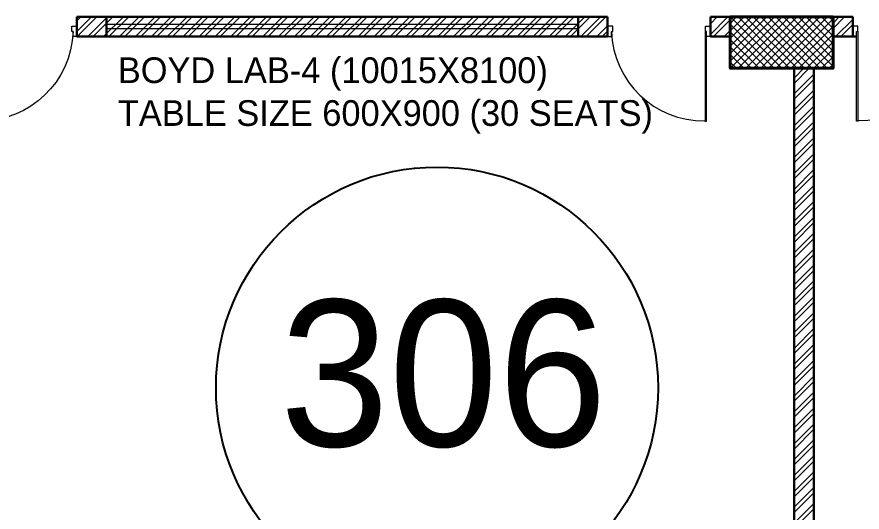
# Model space of a CAD drawing. Header units: millimetres. Extents: x 8275 to 147087, y -297470 to -191881.
# Drawn here: x 97615 to 107476, y -283846 to -278065 of the extents above; entities that cross this region are included whole.
import ezdxf

# ---------------------------------------------------------------- set-up
doc = ezdxf.new("R2010")
doc.units = ezdxf.units.MM
doc.header["$LTSCALE"] = 250
doc.header["$MEASUREMENT"] = 0
for name, color, linetype, lineweight in [('25MM COND', 5, 'Continuous', 18), ('col', 6, 'Continuous', 40), ('door', 35, 'Continuous', 13), ('ele', 51, 'Continuous', 18), ('hatch', 9, 'Continuous', 0), ('text', 7, 'Continuous', 9), ('wall', 1, 'Continuous', 30)]:
    doc.layers.add(name, color=color, linetype=linetype, lineweight=lineweight)
doc.layers.add('FUR', color=140, linetype='Continuous')
doc.styles.get("Standard").update_dxf_attribs({"font": 'GOTHIC.TTF', "height": 100})
pattern_1 = [(45, (-6686.72, -319015.28), (-92.80777, 92.80777), []), (45, (-6624.85, -319015.28), (-92.80777, 92.80777), [])]

# ---------------------------------------------------------------- blocks, each defined once
blk = doc.blocks.new('A$C75BC0A19')
at = {"layer": 'hatch'}
h = blk.add_hatch(dxfattribs=at)
h.set_pattern_fill('ANSI37', color=256, scale=500, angle=-90)
h.set_pattern_definition([(315, (31774.195, 3859843.345), (44.1941738, 44.1941738), []), (45, (31774.195, 3859843.345), (-44.1941738, 44.1941738), [])])
h.paths.add_polyline_path([(-32609.1, 17316.3), (-32609.1, 16716.3), (-31409.1, 16716.3), (-31409.1, 17316.3)])
at = {"layer": 'col', "elevation": -27265.2}
blk.add_lwpolyline([(-32609.1, 17316.3), (-32609.1, 16716.3), (-31409.1, 16716.3), (-31409.1, 17316.3)], close=True, dxfattribs=at)
blk = doc.blocks.new('D1-1000')
for p, q in [((-950.7, 0), (-1000, 0)), ((-1000, 0), (-1000, -102)), ((-950.7, -52.7), (-950.7, 0)), ((-49.3, 0), (0, 0)), ((-49.3, -52.7), (-49.3, 0)), ((0, 0), (0, -102)), ((-962.5, -52.7), (-950.7, -52.7)), ((-962.5, -102), (-962.5, -52.7)), ((-50.6, -52.7), (-50.6, -923.2)), ((-37.5, -52.7), (-49.3, -52.7)), ((-37.5, -923.2), (-37.5, -52.7)), ((-37.5, -102), (-37.5, -52.7)), ((-1000, -102), (-962.5, -102)), ((0, -102), (-37.5, -102)), ((-55, -923.2), (-37.5, -923.2))]:
    blk.add_line(p, q)
blk.add_ellipse((-39.7, 2.2), major_axis=(646.4, 674.7), ratio=0.977435, start_param=2.382767, end_param=3.900418)

msp = doc.modelspace()

# ---------------------------------------------------------------- hatches: boundary and pattern name
at = {"layer": 'hatch'}
h = msp.add_hatch(dxfattribs=at)
h.set_pattern_fill('ANSI32', color=256, scale=350, style=0)
h.set_pattern_definition(pattern_1)
h.paths.add_polyline_path([(104507, -278295.3), (104507, -278065.3), (98315.5, -278065.3), (98318.7, -278295.3)])
h = msp.add_hatch(dxfattribs=at)
h.set_pattern_fill('ANSI32', color=256, scale=350, style=0)
h.set_pattern_definition(pattern_1)
h.paths.add_polyline_path([(105937, -278065.2), (105707, -278065.2), (105707, -278295.4), (105937, -278295.4)])
h = msp.add_hatch(dxfattribs=at)
h.set_pattern_fill('ANSI32', color=256, scale=350, style=0)
h.set_pattern_definition(pattern_1)
h.paths.add_polyline_path([(107367, -278065.3), (107137, -278065.3), (107137, -278295.3), (107367, -278295.3)])
h = msp.add_hatch(dxfattribs=at)
h.set_pattern_fill('ANSI32', color=256, scale=350, style=0)
h.set_pattern_definition(pattern_1)
h.paths.add_polyline_path([(106682, -286110.4), (106912, -286110.4), (106912, -278665.2), (106682, -278665.2)])

# ---------------------------------------------------------------- linework, layer by layer
at = {"layer": '25MM COND'}
msp.add_line((106912, -279879.1, -11300.6), (106912, -278665.2, -11300.6), dxfattribs=at)
at = {"layer": 'ele'}
for p, q in [((104162, -278155.3, -11300.6), (98660.5, -278155.3, -11300.6)), ((104162, -278205.3, -11300.6), (98660.5, -278205.3, -11300.6))]:
    msp.add_line(p, q, dxfattribs=at)
at = {"layer": 'FUR', "linetype": 'ByBlock', "ltscale": 100}
msp.add_circle((102516.8, -282396.8, 122661.2), 2578.4, dxfattribs=at)
at = {"layer": 'wall'}
for p, q in [((104507, -278065.3, -11300.6), (98315.5, -278065.3, -11300.6)), ((98315.5, -278065.3, -11300.6), (98315.5, -278295.3, -11300.6)), ((98660.5, -278065.3, -11300.6), (98660.5, -278295.3, -11300.6)), ((104162, -278065.3, -11300.6), (104162, -278295.3, -11300.6)), ((104507, -278065.3, -11300.6), (104507, -278295.3, -11300.6)), ((105937, -278065.2, -11300.6), (105707, -278065.2, -11300.6)), ((105707, -278065.2, -11300.6), (105707, -278295.2, -11300.6)), ((107367, -278065.3, -11300.6), (107137, -278065.3, -11300.6)), ((107367, -278065.3, -11300.6), (107367, -278295.3, -11300.6)), ((104507, -278295.3, -11300.6), (98315.5, -278295.3, -11300.6)), ((105707, -278295.2, -11300.6), (105937, -278295.2, -11300.6)), ((107367, -278295.3, -11300.6), (107137, -278295.3, -11300.6)), ((107367, -278295.3, -11300.6), (107405.5, -278295.3, -11300.6)), ((106682, -286110.4, -11300.6), (106682, -278662.2, -11300.6)), ((106912, -286110.4, -11300.6), (106912, -278665.2, -11300.6))]:
    msp.add_line(p, q, dxfattribs=at)

# ---------------------------------------------------------------- block references
at = {"layer": 'door', "zscale": 1.2}
for p, xscale, yscale in [((97115.5, -278172.9, -11300.6), -1.2, 1.200000000000728), ((105707, -278172.9, -11300.6), 1.2, 1.2), ((107367, -278172.9, -11300.6), -1.2, 1.200000000000728)]:
    msp.add_blockref('D1-1000', p, dxfattribs=dict(at, xscale=xscale, yscale=yscale))
at = {"layer": 'hatch'}
msp.add_blockref('A$C75BC0A19', (138546.1, -295381.5, -11300.6), dxfattribs=at)

# ---------------------------------------------------------------- texts
at = {"layer": 'FUR', "insert": (46359.9, -283082.9, -11300.6), "char_height": 1710, "width": 112417.848, "attachment_point": 7, "rotation": 359.97865}
msp.add_mtext('\\pi54324;306', dxfattribs=at)
at = {"layer": 'text', "linetype": 'ByBlock', "ltscale": 100, "insert": (98792.8, -278537.6, -11300.6), "char_height": 300, "width": 7616.803, "attachment_point": 1, "rotation": 360}
msp.add_mtext('BOYD LAB-4 (10015X8100)\\PTABLE SIZE 600X900 (30 SEATS)', dxfattribs=at)

doc.saveas('drawing.dxf')
